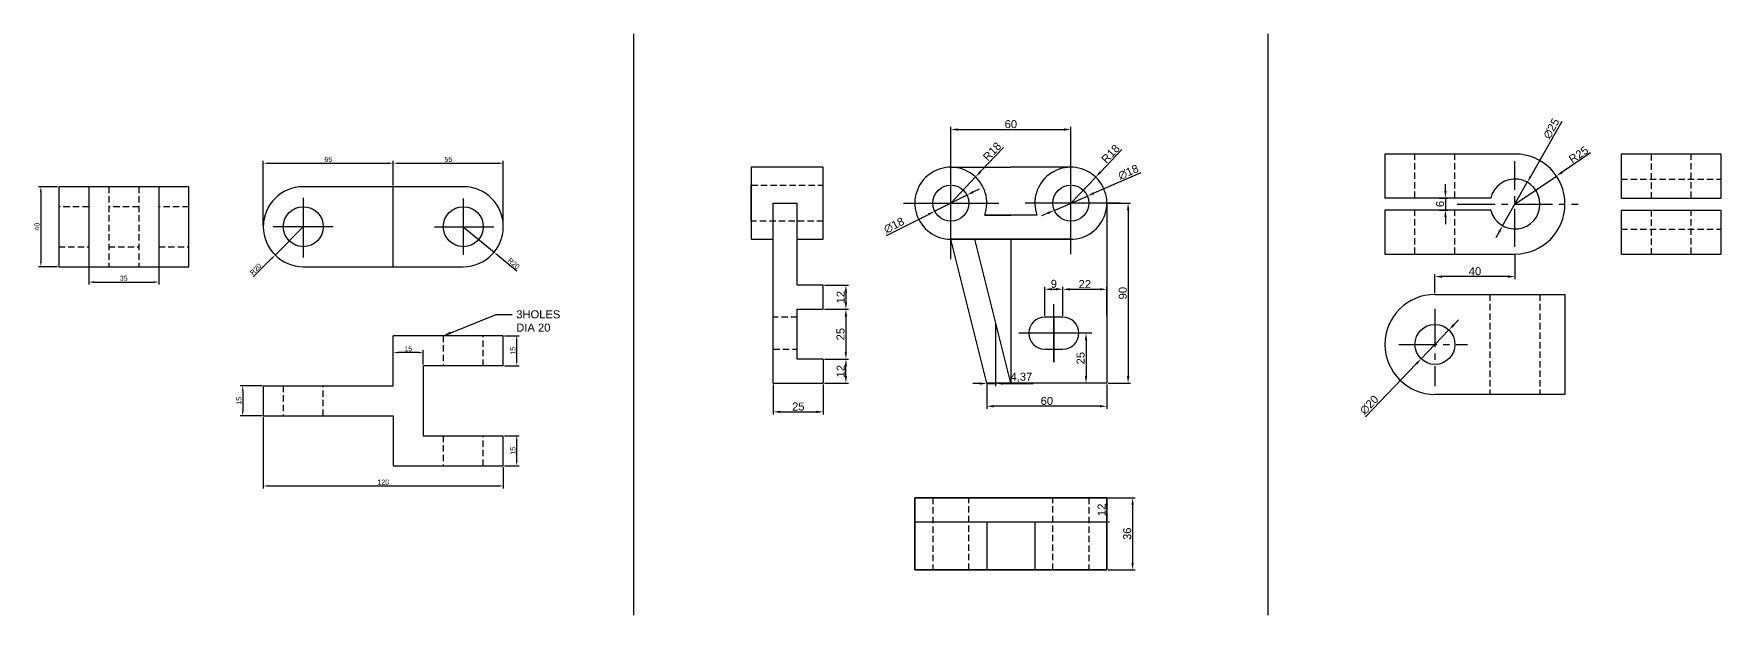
# Model space of a CAD drawing. Header units: millimetres. Extents: x 0 to 8460, y 0 to 1619.
# Drawn here: x 3372 to 4216, y 1328 to 1619 of the extents above; entities that cross this region are included whole.
import ezdxf
from ezdxf import colors
from ezdxf.entities.mleader import LeaderData, LeaderLine
from ezdxf.math import Vec2, Vec3

# ---------------------------------------------------------------- set-up
doc = ezdxf.new("R2010")
doc.units = ezdxf.units.MM
doc.linetypes.add('CENTER2', pattern=[28.575, 19.05, -3.175, 3.175, -3.175])
doc.linetypes.add('HIDDEN2', pattern=[4.7625, 3.175, -1.5875])
doc.styles.get("Standard").update_dxf_attribs({"font": 'arial.ttf'})
doc.dimstyles.new('Copy of ISO-25 1', dxfattribs={"dimtxt": 2.5, "dimasz": 2.5, "dimexe": 1.25, "dimexo": 0.625, "dimtad": 1, "dimtxsty": 'Standard', "dimcen": 2.5, "dimadec": 0, "dimazin": 0, "dimtfac": 1, "dimtmove": 0, "dimatfit": 3, "dimfxl": 1, "dimarcsym": 0})
doc.dimstyles.new('Copy of ISO-25 4', dxfattribs={"dimtxt": 4, "dimasz": 3.5, "dimexe": 1.25, "dimexo": 0.625, "dimtad": 1, "dimtxsty": 'Standard', "dimcen": 2.5, "dimadec": 0, "dimazin": 0, "dimtfac": 1, "dimtmove": 0, "dimatfit": 3, "dimfxl": 1, "dimarcsym": 0})

# ---------------------------------------------------------------- blocks, each defined once
blk = doc.blocks.new('*D43')
at = {"color": 0, "lineweight": -2, "transparency": 16777216}
for p, q in [((3486.61, 1427.42), (3486.61, 1391.71)), ((3606.61, 1402.42), (3606.61, 1391.71)), ((3489.11, 1392.96), (3604.11, 1392.96))]:
    blk.add_line(p, q, dxfattribs=at)
at = {"color": 0, "transparency": 16777216}
for points in [[(3489.11, 1393.37), (3489.11, 1392.54), (3486.61, 1392.96)], [(3604.11, 1393.37), (3604.11, 1392.54), (3606.61, 1392.96)]]:
    blk.add_solid(points, dxfattribs=at)
at = {"layer": 'Defpoints', "color": 0, "transparency": 16777216}
for p in [(3486.61, 1428.04), (3606.61, 1403.04), (3606.61, 1392.96)]:
    blk.add_point(p, dxfattribs=at)
at = {"color": 0, "transparency": 16777216, "insert": (3546.61, 1394.86), "char_height": 2.5, "attachment_point": 5}
blk.add_mtext('120', dxfattribs=at)
blk = doc.blocks.new('*D44')
at = {"color": 0, "lineweight": -2, "transparency": 16777216}
for p, q in [((3486.61, 1523.22), (3486.61, 1555.58)), ((3489.11, 1554.33), (3549.11, 1554.33)), ((3551.61, 1543.22), (3551.61, 1555.58))]:
    blk.add_line(p, q, dxfattribs=at)
at = {"color": 0, "transparency": 16777216}
for points in [[(3489.11, 1554.75), (3489.11, 1553.91), (3486.61, 1554.33)], [(3549.11, 1554.75), (3549.11, 1553.91), (3551.61, 1554.33)]]:
    blk.add_solid(points, dxfattribs=at)
at = {"layer": 'Defpoints', "color": 0, "transparency": 16777216}
for p in [(3551.61, 1554.33), (3551.61, 1542.59), (3486.61, 1522.59)]:
    blk.add_point(p, dxfattribs=at)
at = {"color": 0, "transparency": 16777216, "insert": (3519.11, 1556.23), "char_height": 2.5, "attachment_point": 5}
blk.add_mtext('65', dxfattribs=at)
blk = doc.blocks.new('*D45')
at = {"color": 0, "lineweight": -2, "transparency": 16777216}
for p, q in [((3551.61, 1543.22), (3551.61, 1555.58)), ((3554.11, 1554.33), (3604.11, 1554.33)), ((3606.61, 1523.22), (3606.61, 1555.58))]:
    blk.add_line(p, q, dxfattribs=at)
at = {"color": 0, "transparency": 16777216}
for points in [[(3554.11, 1554.75), (3554.11, 1553.91), (3551.61, 1554.33)], [(3604.11, 1554.75), (3604.11, 1553.91), (3606.61, 1554.33)]]:
    blk.add_solid(points, dxfattribs=at)
at = {"layer": 'Defpoints', "color": 0, "transparency": 16777216}
for p in [(3606.61, 1554.33), (3551.61, 1542.59), (3606.61, 1522.59)]:
    blk.add_point(p, dxfattribs=at)
at = {"color": 0, "transparency": 16777216, "insert": (3579.11, 1556.23), "char_height": 2.5, "attachment_point": 5}
blk.add_mtext('55', dxfattribs=at)
blk = doc.blocks.new('*D46')
at = {"color": 0, "lineweight": -2, "transparency": 16777216}
for p, q in [((3383.72, 1542.59), (3374.15, 1542.59)), ((3375.4, 1540.09), (3375.4, 1505.09)), ((3383.72, 1502.59), (3374.15, 1502.59))]:
    blk.add_line(p, q, dxfattribs=at)
at = {"color": 0, "transparency": 16777216}
for points in [[(3374.98, 1540.09), (3375.81, 1540.09), (3375.4, 1542.59)], [(3374.98, 1505.09), (3375.81, 1505.09), (3375.4, 1502.59)]]:
    blk.add_solid(points, dxfattribs=at)
at = {"layer": 'Defpoints', "color": 0, "transparency": 16777216}
for p in [(3384.34, 1542.59), (3375.4, 1502.59), (3384.34, 1502.59)]:
    blk.add_point(p, dxfattribs=at)
at = {"color": 0, "transparency": 16777216, "insert": (3373.5, 1522.59), "char_height": 2.5, "attachment_point": 5, "rotation": 90}
blk.add_mtext('40', dxfattribs=at)
blk = doc.blocks.new('*D47')
at = {"color": 0, "lineweight": -2, "transparency": 16777216}
for p, q in [((3506.61, 1522.59), (3492.5, 1508.42)), ((3481.58, 1497.44), (3490.74, 1506.65))]:
    blk.add_line(p, q, dxfattribs=at)
at = {"color": 0, "transparency": 16777216}
blk.add_solid([(3490.44, 1506.94), (3491.03, 1506.35), (3492.5, 1508.42)], dxfattribs=at)
at = {"layer": 'Defpoints', "color": 0, "transparency": 16777216}
for p in [(3506.61, 1522.59), (3492.5, 1508.42)]:
    blk.add_point(p, dxfattribs=at)
at = {"color": 0, "transparency": 16777216, "insert": (3482.78, 1501.34), "char_height": 2.5, "attachment_point": 5, "rotation": 45.14172}
blk.add_mtext('R20', dxfattribs=at)
blk = doc.blocks.new('*D48')
at = {"color": 0, "lineweight": -2, "transparency": 16777216}
for p, q in [((3586.61, 1522.59), (3602.01, 1509.83)), ((3613.4, 1500.39), (3603.93, 1508.23))]:
    blk.add_line(p, q, dxfattribs=at)
at = {"color": 0, "transparency": 16777216}
blk.add_solid([(3604.2, 1508.56), (3603.67, 1507.91), (3602.01, 1509.83)], dxfattribs=at)
at = {"layer": 'Defpoints', "color": 0, "transparency": 16777216}
for p in [(3586.61, 1522.59), (3602.01, 1509.83)]:
    blk.add_point(p, dxfattribs=at)
at = {"color": 0, "transparency": 16777216, "insert": (3611.83, 1504.15), "char_height": 2.5, "attachment_point": 5, "rotation": 320.3414}
blk.add_mtext('R20', dxfattribs=at)
blk = doc.blocks.new('*D49')
at = {"color": 0, "lineweight": -2, "transparency": 16777216}
for p, q in [((3485.99, 1443.04), (3475.07, 1443.04)), ((3476.32, 1440.54), (3476.32, 1430.54)), ((3485.99, 1428.04), (3475.07, 1428.04))]:
    blk.add_line(p, q, dxfattribs=at)
at = {"color": 0, "transparency": 16777216}
for points in [[(3475.91, 1440.54), (3476.74, 1440.54), (3476.32, 1443.04)], [(3475.91, 1430.54), (3476.74, 1430.54), (3476.32, 1428.04)]]:
    blk.add_solid(points, dxfattribs=at)
at = {"layer": 'Defpoints', "color": 0, "transparency": 16777216}
for p in [(3486.61, 1443.04), (3476.32, 1428.04), (3486.61, 1428.04)]:
    blk.add_point(p, dxfattribs=at)
at = {"color": 0, "transparency": 16777216, "insert": (3474.42, 1435.54), "char_height": 2.5, "attachment_point": 5, "rotation": 90}
blk.add_mtext('15', dxfattribs=at)
blk = doc.blocks.new('*D50')
at = {"color": 0, "lineweight": -2, "transparency": 16777216}
for p, q in [((3607.24, 1468.04), (3614.56, 1468.04)), ((3613.31, 1455.54), (3613.31, 1465.54)), ((3607.24, 1453.04), (3614.56, 1453.04))]:
    blk.add_line(p, q, dxfattribs=at)
at = {"color": 0, "transparency": 16777216}
for points in [[(3612.9, 1465.54), (3613.73, 1465.54), (3613.31, 1468.04)], [(3612.9, 1455.54), (3613.73, 1455.54), (3613.31, 1453.04)]]:
    blk.add_solid(points, dxfattribs=at)
at = {"layer": 'Defpoints', "color": 0, "transparency": 16777216}
for p in [(3606.61, 1468.04), (3613.31, 1468.04), (3606.61, 1453.04)]:
    blk.add_point(p, dxfattribs=at)
at = {"color": 0, "transparency": 16777216, "insert": (3611.41, 1460.54), "char_height": 2.5, "attachment_point": 5, "rotation": 90}
blk.add_mtext('15', dxfattribs=at)
blk = doc.blocks.new('*D51')
at = {"color": 0, "lineweight": -2, "transparency": 16777216}
for p, q in [((3607.24, 1418.04), (3614.56, 1418.04)), ((3613.31, 1405.54), (3613.31, 1415.54)), ((3607.24, 1403.04), (3614.56, 1403.04))]:
    blk.add_line(p, q, dxfattribs=at)
at = {"color": 0, "transparency": 16777216}
for points in [[(3612.9, 1415.54), (3613.73, 1415.54), (3613.31, 1418.04)], [(3612.9, 1405.54), (3613.73, 1405.54), (3613.31, 1403.04)]]:
    blk.add_solid(points, dxfattribs=at)
at = {"layer": 'Defpoints', "color": 0, "transparency": 16777216}
for p in [(3606.61, 1418.04), (3613.31, 1418.04), (3606.61, 1403.04)]:
    blk.add_point(p, dxfattribs=at)
at = {"color": 0, "transparency": 16777216, "insert": (3611.41, 1410.54), "char_height": 2.5, "attachment_point": 5, "rotation": 90}
blk.add_mtext('15', dxfattribs=at)
blk = doc.blocks.new('*D52')
at = {"color": 0, "lineweight": -2, "transparency": 16777216}
for p, q in [((3551.61, 1453.67), (3551.61, 1460.91)), ((3564.11, 1459.66), (3554.11, 1459.66)), ((3566.61, 1453.67), (3566.61, 1460.91))]:
    blk.add_line(p, q, dxfattribs=at)
at = {"color": 0, "transparency": 16777216}
for points in [[(3554.11, 1460.07), (3554.11, 1459.24), (3551.61, 1459.66)], [(3564.11, 1460.07), (3564.11, 1459.24), (3566.61, 1459.66)]]:
    blk.add_solid(points, dxfattribs=at)
at = {"layer": 'Defpoints', "color": 0, "transparency": 16777216}
for p in [(3551.61, 1459.66), (3551.61, 1453.04), (3566.61, 1453.04)]:
    blk.add_point(p, dxfattribs=at)
at = {"color": 0, "transparency": 16777216, "insert": (3559.11, 1461.56), "char_height": 2.5, "attachment_point": 5}
blk.add_mtext('15', dxfattribs=at)
blk = doc.blocks.new('*D53')
at = {"color": 0, "lineweight": -2, "transparency": 16777216}
for p, q in [((3399.34, 1501.97), (3399.34, 1493.64)), ((3434.34, 1501.97), (3434.34, 1493.64)), ((3401.84, 1494.89), (3431.84, 1494.89))]:
    blk.add_line(p, q, dxfattribs=at)
at = {"color": 0, "transparency": 16777216}
for points in [[(3401.84, 1495.31), (3401.84, 1494.47), (3399.34, 1494.89)], [(3431.84, 1495.31), (3431.84, 1494.47), (3434.34, 1494.89)]]:
    blk.add_solid(points, dxfattribs=at)
at = {"layer": 'Defpoints', "color": 0, "transparency": 16777216}
for p in [(3399.34, 1502.59), (3434.34, 1502.59), (3434.34, 1494.89)]:
    blk.add_point(p, dxfattribs=at)
at = {"color": 0, "transparency": 16777216, "insert": (3416.84, 1496.79), "char_height": 2.5, "attachment_point": 5}
blk.add_mtext('35', dxfattribs=at)
blk = doc.blocks.new('*D54')
at = {"color": 0, "lineweight": -2, "transparency": 16777216}
for p, q in [((3908.97, 1534.35), (3920.22, 1534.35)), ((3918.97, 1530.85), (3918.97, 1447.85)), ((3908.97, 1444.35), (3920.22, 1444.35))]:
    blk.add_line(p, q, dxfattribs=at)
at = {"color": 0, "transparency": 16777216}
for points in [[(3918.39, 1530.85), (3919.56, 1530.85), (3918.97, 1534.35)], [(3918.39, 1447.85), (3919.56, 1447.85), (3918.97, 1444.35)]]:
    blk.add_solid(points, dxfattribs=at)
at = {"layer": 'Defpoints', "color": 0, "transparency": 16777216}
for p in [(3908.34, 1534.35), (3908.34, 1444.35), (3918.97, 1444.35)]:
    blk.add_point(p, dxfattribs=at)
at = {"color": 0, "transparency": 16777216, "insert": (3916.31, 1489.35), "char_height": 4, "attachment_point": 5, "rotation": 90}
blk.add_mtext('90', dxfattribs=at)
blk = doc.blocks.new('*D55')
at = {"color": 0, "lineweight": -2, "transparency": 16777216}
for p, q in [((3848.34, 1443.72), (3848.34, 1431.55)), ((3908.34, 1443.72), (3908.34, 1431.55)), ((3904.84, 1432.8), (3851.84, 1432.8))]:
    blk.add_line(p, q, dxfattribs=at)
at = {"color": 0, "transparency": 16777216}
for points in [[(3851.84, 1433.38), (3851.84, 1432.21), (3848.34, 1432.8)], [(3904.84, 1433.38), (3904.84, 1432.21), (3908.34, 1432.8)]]:
    blk.add_solid(points, dxfattribs=at)
at = {"layer": 'Defpoints', "color": 0, "transparency": 16777216}
for p in [(3848.34, 1444.35), (3908.34, 1444.35), (3848.34, 1432.8)]:
    blk.add_point(p, dxfattribs=at)
at = {"color": 0, "transparency": 16777216, "insert": (3878.34, 1435.46), "char_height": 4, "attachment_point": 5}
blk.add_mtext('60', dxfattribs=at)
blk = doc.blocks.new('*D56')
at = {"color": 0, "lineweight": -2, "transparency": 16777216}
for p, q in [((3852.71, 1474.26), (3852.71, 1442.93)), ((3844.84, 1444.18), (3841.34, 1444.18)), ((3848.34, 1444.18), (3852.71, 1444.18)), ((3848.34, 1443.72), (3848.34, 1442.93)), ((3856.21, 1444.18), (3871.51, 1444.18))]:
    blk.add_line(p, q, dxfattribs=at)
at = {"color": 0, "transparency": 16777216}
for points in [[(3844.84, 1444.76), (3844.84, 1443.6), (3848.34, 1444.18)], [(3856.21, 1444.76), (3856.21, 1443.6), (3852.71, 1444.18)]]:
    blk.add_solid(points, dxfattribs=at)
at = {"layer": 'Defpoints', "color": 0, "transparency": 16777216}
for p in [(3852.71, 1474.89), (3848.34, 1444.35), (3852.71, 1444.18)]:
    blk.add_point(p, dxfattribs=at)
at = {"color": 0, "transparency": 16777216, "insert": (3865.61, 1447.21), "char_height": 4, "attachment_point": 5}
blk.add_mtext('4,37', dxfattribs=at)
blk = doc.blocks.new('*D57')
at = {"color": 0, "lineweight": -2, "transparency": 16777216}
for p, q in [((3900.23, 1469.35), (3896.68, 1469.35)), ((3897.93, 1465.85), (3897.93, 1447.85)), ((3900.23, 1444.35), (3896.68, 1444.35))]:
    blk.add_line(p, q, dxfattribs=at)
at = {"color": 0, "transparency": 16777216}
for points in [[(3897.35, 1465.85), (3898.51, 1465.85), (3897.93, 1469.35)], [(3897.35, 1447.85), (3898.51, 1447.85), (3897.93, 1444.35)]]:
    blk.add_solid(points, dxfattribs=at)
at = {"layer": 'Defpoints', "color": 0, "transparency": 16777216}
for p in [(3900.86, 1469.35), (3897.93, 1444.35), (3900.86, 1444.35)]:
    blk.add_point(p, dxfattribs=at)
at = {"color": 0, "transparency": 16777216, "insert": (3895.26, 1456.85), "char_height": 4, "attachment_point": 5, "rotation": 90}
blk.add_mtext('25', dxfattribs=at)
blk = doc.blocks.new('*D58')
at = {"color": 0, "lineweight": -2, "transparency": 16777216}
for p, q in [((3915.84, 1561.11), (3905.17, 1549.91)), ((3890.34, 1534.35), (3902.76, 1547.38))]:
    blk.add_line(p, q, dxfattribs=at)
at = {"color": 0, "transparency": 16777216}
blk.add_solid([(3904.75, 1550.32), (3905.59, 1549.51), (3902.76, 1547.38)], dxfattribs=at)
at = {"layer": 'Defpoints', "color": 0, "transparency": 16777216}
for p in [(3902.76, 1547.38), (3890.34, 1534.35)]:
    blk.add_point(p, dxfattribs=at)
at = {"color": 0, "transparency": 16777216, "insert": (3910.18, 1559.04), "char_height": 4, "attachment_point": 5, "rotation": 46.38992}
blk.add_mtext('R18', dxfattribs=at)
blk = doc.blocks.new('*D59')
at = {"color": 0, "lineweight": -2, "transparency": 16777216}
for p, q in [((3856.63, 1562.26), (3845.08, 1550)), ((3830.34, 1534.35), (3842.68, 1547.45))]:
    blk.add_line(p, q, dxfattribs=at)
at = {"color": 0, "transparency": 16777216}
blk.add_solid([(3844.66, 1550.4), (3845.51, 1549.6), (3842.68, 1547.45)], dxfattribs=at)
at = {"layer": 'Defpoints', "color": 0, "transparency": 16777216}
for p in [(3842.68, 1547.45), (3830.34, 1534.35)]:
    blk.add_point(p, dxfattribs=at)
at = {"color": 0, "transparency": 16777216, "insert": (3850.98, 1560.15), "char_height": 4, "attachment_point": 5, "rotation": 46.71595}
blk.add_mtext('R18', dxfattribs=at)
blk = doc.blocks.new('*D60')
at = {"color": 0, "lineweight": -2, "transparency": 16777216}
for p, q in [((3838.39, 1538.37), (3822.29, 1530.32)), ((3841.52, 1539.94), (3844.65, 1541.5)), ((3798.11, 1518.23), (3819.16, 1528.75))]:
    blk.add_line(p, q, dxfattribs=at)
at = {"color": 0, "transparency": 16777216}
for points in [[(3841.26, 1540.46), (3841.78, 1539.42), (3838.39, 1538.37)], [(3818.9, 1529.28), (3819.42, 1528.23), (3822.29, 1530.32)]]:
    blk.add_solid(points, dxfattribs=at)
at = {"layer": 'Defpoints', "color": 0, "transparency": 16777216}
for p in [(3838.39, 1538.37), (3822.29, 1530.32)]:
    blk.add_point(p, dxfattribs=at)
at = {"color": 0, "transparency": 16777216, "insert": (3801.94, 1523.25), "char_height": 4, "attachment_point": 5, "rotation": 26.57372}
blk.add_mtext('∅18', dxfattribs=at)
blk = doc.blocks.new('*D61')
at = {"color": 0, "lineweight": -2, "transparency": 16777216}
for p, q in [((3925.41, 1549.56), (3901.81, 1539.32)), ((3882.08, 1530.77), (3898.6, 1537.93)), ((3878.87, 1529.37), (3875.66, 1527.98))]:
    blk.add_line(p, q, dxfattribs=at)
at = {"color": 0, "transparency": 16777216}
for points in [[(3901.58, 1539.86), (3902.04, 1538.79), (3898.6, 1537.93)], [(3878.64, 1529.91), (3879.1, 1528.84), (3882.08, 1530.77)]]:
    blk.add_solid(points, dxfattribs=at)
at = {"layer": 'Defpoints', "color": 0, "transparency": 16777216}
for p in [(3898.6, 1537.93), (3882.08, 1530.77)]:
    blk.add_point(p, dxfattribs=at)
at = {"color": 0, "transparency": 16777216, "insert": (3919.1, 1549.85), "char_height": 4, "attachment_point": 5, "rotation": 23.44732}
blk.add_mtext('∅18', dxfattribs=at)
blk = doc.blocks.new('*D62')
at = {"color": 0, "lineweight": -2, "transparency": 16777216}
for p, q in [((3830.34, 1552.97), (3830.34, 1572.44)), ((3833.84, 1571.19), (3886.84, 1571.19)), ((3890.34, 1552.97), (3890.34, 1572.44))]:
    blk.add_line(p, q, dxfattribs=at)
at = {"color": 0, "transparency": 16777216}
for points in [[(3833.84, 1571.77), (3833.84, 1570.6), (3830.34, 1571.19)], [(3886.84, 1571.77), (3886.84, 1570.6), (3890.34, 1571.19)]]:
    blk.add_solid(points, dxfattribs=at)
at = {"layer": 'Defpoints', "color": 0, "transparency": 16777216}
for p in [(3890.34, 1571.19), (3830.34, 1552.35), (3890.34, 1552.35)]:
    blk.add_point(p, dxfattribs=at)
at = {"color": 0, "transparency": 16777216, "insert": (3860.34, 1573.85), "char_height": 4, "attachment_point": 5}
blk.add_mtext('60', dxfattribs=at)
blk = doc.blocks.new('*D63')
at = {"color": 0, "lineweight": -2, "transparency": 16777216}
for p, q in [((3908.97, 1387.04), (3922.46, 1387.04)), ((3921.21, 1383.54), (3921.21, 1354.54)), ((3908.97, 1351.04), (3922.46, 1351.04))]:
    blk.add_line(p, q, dxfattribs=at)
at = {"color": 0, "transparency": 16777216}
for points in [[(3920.62, 1383.54), (3921.79, 1383.54), (3921.21, 1387.04)], [(3920.62, 1354.54), (3921.79, 1354.54), (3921.21, 1351.04)]]:
    blk.add_solid(points, dxfattribs=at)
at = {"layer": 'Defpoints', "color": 0, "transparency": 16777216}
for p in [(3908.34, 1387.04), (3908.34, 1351.04), (3921.21, 1351.04)]:
    blk.add_point(p, dxfattribs=at)
at = {"color": 0, "transparency": 16777216, "insert": (3918.54, 1369.04), "char_height": 4, "attachment_point": 5, "rotation": 90}
blk.add_mtext('36', dxfattribs=at)
blk = doc.blocks.new('*D64')
at = {"color": 0, "lineweight": -2, "transparency": 16777216}
for p, q in [((3863.68, 1387.04), (3909.59, 1387.04)), ((3908.34, 1378.54), (3908.34, 1383.54)), ((3908.97, 1375.04), (3909.59, 1375.04))]:
    blk.add_line(p, q, dxfattribs=at)
at = {"color": 0, "transparency": 16777216}
for points in [[(3907.76, 1383.54), (3908.92, 1383.54), (3908.34, 1387.04)], [(3907.76, 1378.54), (3908.92, 1378.54), (3908.34, 1375.04)]]:
    blk.add_solid(points, dxfattribs=at)
at = {"layer": 'Defpoints', "color": 0, "transparency": 16777216}
for p in [(3863.06, 1387.04), (3908.34, 1387.04), (3908.34, 1375.04)]:
    blk.add_point(p, dxfattribs=at)
at = {"color": 0, "transparency": 16777216, "insert": (3905.71, 1381.04), "char_height": 4, "attachment_point": 5, "rotation": 90}
blk.add_mtext('12', dxfattribs=at)
blk = doc.blocks.new('*D65')
at = {"color": 0, "lineweight": -2, "transparency": 16777216}
for p, q in [((3877.34, 1477.97), (3877.34, 1492.57)), ((3880.84, 1491.32), (3882.84, 1491.32)), ((3886.34, 1477.97), (3886.34, 1492.57))]:
    blk.add_line(p, q, dxfattribs=at)
at = {"color": 0, "transparency": 16777216}
for points in [[(3880.84, 1491.91), (3880.84, 1490.74), (3877.34, 1491.32)], [(3882.84, 1491.91), (3882.84, 1490.74), (3886.34, 1491.32)]]:
    blk.add_solid(points, dxfattribs=at)
at = {"layer": 'Defpoints', "color": 0, "transparency": 16777216}
for p in [(3886.34, 1491.32), (3877.34, 1477.35), (3886.34, 1477.35)]:
    blk.add_point(p, dxfattribs=at)
at = {"color": 0, "transparency": 16777216, "insert": (3881.84, 1493.99), "char_height": 4, "attachment_point": 5}
blk.add_mtext('9', dxfattribs=at)
blk = doc.blocks.new('*D66')
at = {"color": 0, "lineweight": -2, "transparency": 16777216}
for p, q in [((3886.34, 1477.97), (3886.34, 1492.52)), ((3889.84, 1491.27), (3904.84, 1491.27)), ((3908.34, 1477.97), (3908.34, 1492.52))]:
    blk.add_line(p, q, dxfattribs=at)
at = {"color": 0, "transparency": 16777216}
for points in [[(3889.84, 1491.86), (3889.84, 1490.69), (3886.34, 1491.27)], [(3904.84, 1491.86), (3904.84, 1490.69), (3908.34, 1491.27)]]:
    blk.add_solid(points, dxfattribs=at)
at = {"layer": 'Defpoints', "color": 0, "transparency": 16777216}
for p in [(3908.34, 1491.27), (3886.34, 1477.35), (3908.34, 1477.35)]:
    blk.add_point(p, dxfattribs=at)
at = {"color": 0, "transparency": 16777216, "insert": (3897.34, 1493.91), "char_height": 4, "attachment_point": 5}
blk.add_mtext('22', dxfattribs=at)
blk = doc.blocks.new('*D67')
at = {"color": 0, "lineweight": -2, "transparency": 16777216}
for p, q in [((3767.22, 1456.35), (3779.13, 1456.35)), ((3777.88, 1447.85), (3777.88, 1452.85)), ((3767.22, 1444.35), (3779.13, 1444.35))]:
    blk.add_line(p, q, dxfattribs=at)
at = {"color": 0, "transparency": 16777216}
for points in [[(3777.29, 1452.85), (3778.46, 1452.85), (3777.88, 1456.35)], [(3777.29, 1447.85), (3778.46, 1447.85), (3777.88, 1444.35)]]:
    blk.add_solid(points, dxfattribs=at)
at = {"layer": 'Defpoints', "color": 0, "transparency": 16777216}
for p in [(3766.6, 1456.35), (3777.88, 1456.35), (3766.6, 1444.35)]:
    blk.add_point(p, dxfattribs=at)
at = {"color": 0, "transparency": 16777216, "insert": (3775.24, 1450.35), "char_height": 4, "attachment_point": 5, "rotation": 90}
blk.add_mtext('12', dxfattribs=at)
blk = doc.blocks.new('*D68')
at = {"color": 0, "lineweight": -2, "transparency": 16777216}
for p, q in [((3767.22, 1481.35), (3779.13, 1481.35)), ((3777.88, 1477.85), (3777.88, 1459.85)), ((3767.22, 1456.35), (3779.13, 1456.35))]:
    blk.add_line(p, q, dxfattribs=at)
at = {"color": 0, "transparency": 16777216}
for points in [[(3777.29, 1477.85), (3778.46, 1477.85), (3777.88, 1481.35)], [(3777.29, 1459.85), (3778.46, 1459.85), (3777.88, 1456.35)]]:
    blk.add_solid(points, dxfattribs=at)
at = {"layer": 'Defpoints', "color": 0, "transparency": 16777216}
for p in [(3766.6, 1481.35), (3766.6, 1456.35), (3777.88, 1456.35)]:
    blk.add_point(p, dxfattribs=at)
at = {"color": 0, "transparency": 16777216, "insert": (3775.21, 1468.85), "char_height": 4, "attachment_point": 5, "rotation": 90}
blk.add_mtext('25', dxfattribs=at)
blk = doc.blocks.new('*D69')
at = {"color": 0, "lineweight": -2, "transparency": 16777216}
for p, q in [((3767.22, 1493.35), (3779.13, 1493.35)), ((3777.88, 1489.85), (3777.88, 1484.85)), ((3767.22, 1481.35), (3779.13, 1481.35))]:
    blk.add_line(p, q, dxfattribs=at)
at = {"color": 0, "transparency": 16777216}
for points in [[(3777.29, 1489.85), (3778.46, 1489.85), (3777.88, 1493.35)], [(3777.29, 1484.85), (3778.46, 1484.85), (3777.88, 1481.35)]]:
    blk.add_solid(points, dxfattribs=at)
at = {"layer": 'Defpoints', "color": 0, "transparency": 16777216}
for p in [(3766.6, 1493.35), (3766.6, 1481.35), (3777.88, 1481.35)]:
    blk.add_point(p, dxfattribs=at)
at = {"color": 0, "transparency": 16777216, "insert": (3775.24, 1487.35), "char_height": 4, "attachment_point": 5, "rotation": 90}
blk.add_mtext('12', dxfattribs=at)
blk = doc.blocks.new('*D70')
at = {"color": 0, "lineweight": -2, "transparency": 16777216}
for p, q in [((3741.6, 1443.72), (3741.6, 1428.73)), ((3766.6, 1443.72), (3766.6, 1428.73)), ((3745.1, 1429.98), (3763.1, 1429.98))]:
    blk.add_line(p, q, dxfattribs=at)
at = {"color": 0, "transparency": 16777216}
for points in [[(3745.1, 1430.56), (3745.1, 1429.4), (3741.6, 1429.98)], [(3763.1, 1430.56), (3763.1, 1429.4), (3766.6, 1429.98)]]:
    blk.add_solid(points, dxfattribs=at)
at = {"layer": 'Defpoints', "color": 0, "transparency": 16777216}
for p in [(3741.6, 1444.35), (3766.6, 1444.35), (3766.6, 1429.98)]:
    blk.add_point(p, dxfattribs=at)
at = {"color": 0, "transparency": 16777216, "insert": (3754.1, 1432.65), "char_height": 4, "attachment_point": 5}
blk.add_mtext('25', dxfattribs=at)
blk = doc.blocks.new('*D71')
at = {"color": 0, "lineweight": -2, "transparency": 16777216}
for p, q in [((4112.39, 1508.31), (4112.39, 1496.38)), ((4072.39, 1489.35), (4072.39, 1498.88)), ((4108.89, 1497.63), (4075.89, 1497.63))]:
    blk.add_line(p, q, dxfattribs=at)
at = {"color": 0, "transparency": 16777216}
for points in [[(4075.89, 1498.21), (4075.89, 1497.05), (4072.39, 1497.63)], [(4108.89, 1498.21), (4108.89, 1497.05), (4112.39, 1497.63)]]:
    blk.add_solid(points, dxfattribs=at)
at = {"layer": 'Defpoints', "color": 0, "transparency": 16777216}
for p in [(4112.39, 1508.93), (4072.39, 1497.63), (4072.39, 1488.73)]:
    blk.add_point(p, dxfattribs=at)
at = {"color": 0, "transparency": 16777216, "insert": (4092.39, 1500.3), "char_height": 4, "attachment_point": 5}
blk.add_mtext('40', dxfattribs=at)
blk = doc.blocks.new('*D72')
at = {"color": 0, "lineweight": -2, "transparency": 16777216}
for p, q in [((4079.31, 1470.94), (4065.46, 1456.51)), ((4081.74, 1473.46), (4084.16, 1475.99)), ((4037.57, 1427.46), (4063.04, 1453.99))]:
    blk.add_line(p, q, dxfattribs=at)
at = {"color": 0, "transparency": 16777216}
for points in [[(4081.32, 1473.87), (4082.16, 1473.06), (4079.31, 1470.94)], [(4062.62, 1454.39), (4063.46, 1453.58), (4065.46, 1456.51)]]:
    blk.add_solid(points, dxfattribs=at)
at = {"layer": 'Defpoints', "color": 0, "transparency": 16777216}
for p in [(4079.31, 1470.94), (4065.46, 1456.51)]:
    blk.add_point(p, dxfattribs=at)
at = {"color": 0, "transparency": 16777216, "insert": (4039.49, 1433.47), "char_height": 4, "attachment_point": 5, "rotation": 46.16394}
blk.add_mtext('∅20', dxfattribs=at)
blk = doc.blocks.new('*D73')
at = {"color": 0, "lineweight": -2, "transparency": 16777216}
for p, q in [((4150.17, 1559.45), (4136.01, 1549.88)), ((4112.39, 1533.93), (4133.11, 1547.92))]:
    blk.add_line(p, q, dxfattribs=at)
at = {"color": 0, "transparency": 16777216}
blk.add_solid([(4135.68, 1550.37), (4136.33, 1549.4), (4133.11, 1547.92)], dxfattribs=at)
at = {"layer": 'Defpoints', "color": 0, "transparency": 16777216}
for p in [(4133.11, 1547.92), (4112.39, 1533.93)]:
    blk.add_point(p, dxfattribs=at)
at = {"color": 0, "transparency": 16777216, "insert": (4144.18, 1558.62), "char_height": 4, "attachment_point": 5, "rotation": 34.03593}
blk.add_mtext('R25', dxfattribs=at)
blk = doc.blocks.new('*D74')
at = {"color": 0, "lineweight": -2, "transparency": 16777216}
for p, q in [((4135.79, 1575.19), (4120.28, 1547.85)), ((4106.22, 1523.06), (4118.56, 1544.8)), ((4104.49, 1520.01), (4102.77, 1516.97))]:
    blk.add_line(p, q, dxfattribs=at)
at = {"color": 0, "transparency": 16777216}
for points in [[(4119.78, 1548.13), (4120.79, 1547.56), (4118.56, 1544.8)], [(4103.99, 1520.3), (4105, 1519.73), (4106.22, 1523.06)]]:
    blk.add_solid(points, dxfattribs=at)
at = {"layer": 'Defpoints', "color": 0, "transparency": 16777216}
for p in [(4118.56, 1544.8), (4106.22, 1523.06)]:
    blk.add_point(p, dxfattribs=at)
at = {"color": 0, "transparency": 16777216, "insert": (4130.57, 1571.62), "char_height": 4, "attachment_point": 5, "rotation": 60.43448}
blk.add_mtext('∅25', dxfattribs=at)
blk = doc.blocks.new('*D75')
at = {"color": 0, "lineweight": -2, "transparency": 16777216}
for p, q in [((4077.63, 1540.43), (4077.63, 1543.93)), ((4074.45, 1536.93), (4078.88, 1536.93)), ((4077.63, 1536.93), (4077.63, 1530.93)), ((4074.45, 1530.93), (4078.88, 1530.93)), ((4077.63, 1527.43), (4077.63, 1523.93))]:
    blk.add_line(p, q, dxfattribs=at)
at = {"color": 0, "transparency": 16777216}
for points in [[(4077.04, 1540.43), (4078.21, 1540.43), (4077.63, 1536.93)], [(4077.04, 1527.43), (4078.21, 1527.43), (4077.63, 1530.93)]]:
    blk.add_solid(points, dxfattribs=at)
at = {"layer": 'Defpoints', "color": 0, "transparency": 16777216}
for p in [(4073.82, 1536.93), (4073.82, 1530.93), (4077.63, 1530.93)]:
    blk.add_point(p, dxfattribs=at)
at = {"color": 0, "transparency": 16777216, "insert": (4074.96, 1533.93), "char_height": 4, "attachment_point": 5, "rotation": 90}
blk.add_mtext('6', dxfattribs=at)

msp = doc.modelspace()

# ---------------------------------------------------------------- linework, layer by layer
for p, q in [((3671.77, 1619.069), (3671.77, 1328.3)), ((3988.771, 1619.069), (3988.771, 1328.3)), ((3890.341, 1508.828), (3890.341, 1563.186)), ((3766.597, 1552.346), (3730.597, 1552.346)), ((3730.597, 1552.346), (3730.597, 1534.346)), ((3766.597, 1516.346), (3766.597, 1552.346)), ((3830.341, 1506.341), (3830.341, 1560.344)), ((3830.341, 1552.346), (3860.341, 1552.346)), ((3890.341, 1552.346), (3860.341, 1552.346)), ((4112.389, 1558.93), (4047.389, 1558.93)), ((4047.389, 1558.93), (4047.389, 1536.93)), ((4165.507, 1558.93), (4165.507, 1536.93)), ((4215.507, 1558.93), (4165.507, 1558.93)), ((4215.507, 1536.93), (4215.507, 1558.93)), ((3449.341, 1542.594), (3384.341, 1542.594)), ((3384.341, 1542.594), (3384.341, 1502.594)), ((3399.341, 1542.594), (3399.341, 1502.594)), ((3434.341, 1542.594), (3434.341, 1502.594)), ((3449.341, 1502.594), (3449.341, 1542.594)), ((3586.61, 1542.594), (3506.61, 1542.594)), ((3506.61, 1537.07), (3506.61, 1507.113)), ((3551.61, 1502.594), (3551.61, 1542.594)), ((3586.61, 1536.736), (3586.61, 1508.452)), ((3730.597, 1525.346), (3730.597, 1543.346)), ((4100.254, 1536.93), (4047.389, 1536.93)), ((4165.507, 1536.93), (4215.507, 1536.93)), ((3384.341, 1532.594), (3384.341, 1512.594)), ((3730.597, 1534.346), (3730.597, 1516.346)), ((3741.597, 1444.346), (3741.597, 1534.346)), ((3741.597, 1534.346), (3753.597, 1534.346)), ((3753.597, 1493.346), (3753.597, 1534.346)), ((3806.628, 1534.346), (3854.268, 1534.346)), ((3873.37, 1528.346), (3847.311, 1528.346)), ((3847.311, 1528.346), (3860.341, 1528.346)), ((3872.341, 1534.346), (3867.506, 1534.346)), ((3915.223, 1534.346), (3872.341, 1534.346)), ((3908.341, 1534.346), (3908.341, 1444.346)), ((4100.254, 1530.93), (4047.389, 1530.93)), ((4047.389, 1530.93), (4047.389, 1508.93)), ((4165.507, 1530.93), (4215.507, 1530.93)), ((4165.507, 1530.93), (4165.507, 1508.93)), ((4215.507, 1508.93), (4215.507, 1530.93)), ((3521.612, 1522.594), (3491.467, 1522.594)), ((3572.188, 1522.594), (3601.831, 1522.594)), ((3730.597, 1516.346), (3741.597, 1516.346)), ((3753.597, 1516.346), (3766.597, 1516.346)), ((3830.341, 1516.346), (3890.341, 1516.346)), ((3890.341, 1516.346), (3830.341, 1516.346)), ((3848.341, 1444.346), (3830.341, 1516.346)), ((3860.341, 1444.346), (3842.341, 1516.346)), ((3860.341, 1516.346), (3860.341, 1444.346)), ((3384.341, 1502.594), (3449.341, 1502.594)), ((3506.61, 1502.594), (3586.61, 1502.594)), ((4047.389, 1508.93), (4112.389, 1508.93)), ((4165.507, 1508.93), (4215.507, 1508.93)), ((4180.507, 1508.93), (4200.507, 1508.93)), ((3766.597, 1493.346), (3753.597, 1493.346)), ((3766.597, 1481.346), (3766.597, 1493.346)), ((4072.389, 1488.726), (4137.389, 1488.726)), ((4137.389, 1488.726), (4137.389, 1438.726)), ((3753.597, 1456.346), (3753.597, 1481.346)), ((3753.597, 1481.346), (3766.597, 1481.346)), ((3753.597, 1461.346), (3753.597, 1477.346)), ((3886.341, 1477.346), (3877.341, 1477.346)), ((3881.841, 1454.869), (3881.841, 1483.88)), ((3881.841, 1477.346), (3881.841, 1454.869)), ((3606.61, 1468.045), (3551.61, 1468.045)), ((3551.61, 1443.045), (3551.61, 1468.045)), ((3606.61, 1453.045), (3606.61, 1468.045)), ((3900.856, 1469.346), (3864.398, 1469.346)), ((3877.341, 1461.346), (3886.341, 1461.346)), ((3606.61, 1453.045), (3566.61, 1453.045)), ((3566.61, 1453.045), (3566.61, 1418.045)), ((3766.597, 1456.346), (3753.597, 1456.346)), ((3766.597, 1456.346), (3766.597, 1444.346)), ((3486.61, 1443.045), (3486.61, 1428.045)), ((3486.61, 1443.045), (3551.61, 1443.045)), ((3741.597, 1444.346), (3766.597, 1444.346)), ((3908.341, 1444.346), (3848.341, 1444.346)), ((4137.389, 1438.726), (4072.389, 1438.726)), ((3486.61, 1428.045), (3551.61, 1428.045)), ((3551.61, 1428.045), (3551.61, 1403.045)), ((3566.61, 1418.045), (3606.61, 1418.045)), ((3606.61, 1403.045), (3606.61, 1418.045)), ((3551.61, 1403.045), (3606.61, 1403.045)), ((3908.341, 1387.038), (3812.341, 1387.038)), ((3812.341, 1387.038), (3812.341, 1351.038)), ((3812.341, 1387.038), (3908.341, 1387.038)), ((3812.341, 1351.038), (3812.341, 1387.038)), ((3812.341, 1387.038), (3821.341, 1387.038)), ((3908.341, 1387.038), (3899.341, 1387.038)), ((3908.341, 1351.038), (3908.341, 1387.038)), ((3908.341, 1387.038), (3908.341, 1351.038)), ((3812.341, 1375.038), (3908.341, 1375.038)), ((3848.341, 1375.038), (3848.341, 1351.038)), ((3872.341, 1375.038), (3872.341, 1351.038)), ((3812.341, 1351.038), (3908.341, 1351.038)), ((3908.341, 1351.038), (3812.341, 1351.038)), ((3821.341, 1351.038), (3839.341, 1351.038)), ((3899.341, 1351.038), (3881.341, 1351.038))]:
    msp.add_line(p, q)
at = {"linetype": 'HIDDEN2'}
for p, q in [((4062.389, 1536.93), (4062.389, 1558.93)), ((4082.389, 1536.93), (4082.389, 1558.93)), ((4180.507, 1558.93), (4180.507, 1536.93)), ((4200.507, 1536.93), (4200.507, 1558.93)), ((4165.507, 1546.43), (4215.507, 1546.43)), ((3409.341, 1542.594), (3409.341, 1502.594)), ((3424.341, 1542.594), (3424.341, 1502.594)), ((3730.597, 1543.346), (3766.597, 1543.346)), ((3399.341, 1532.594), (3384.341, 1532.594)), ((3424.341, 1532.594), (3409.341, 1532.594)), ((3449.341, 1532.594), (3434.341, 1532.594)), ((4062.389, 1508.93), (4062.389, 1530.93)), ((4082.389, 1508.93), (4082.389, 1530.93)), ((4180.507, 1530.93), (4180.507, 1508.93)), ((4200.507, 1508.93), (4200.507, 1530.93)), ((3766.597, 1525.346), (3730.597, 1525.346)), ((4165.507, 1521.43), (4215.507, 1521.43)), ((3384.341, 1512.594), (3399.341, 1512.594)), ((3409.341, 1512.594), (3424.341, 1512.594)), ((3434.341, 1512.594), (3449.341, 1512.594)), ((4099.889, 1488.726), (4099.889, 1438.726)), ((4124.889, 1488.726), (4124.889, 1438.726)), ((3753.597, 1477.346), (3741.597, 1477.346)), ((3576.61, 1468.045), (3576.61, 1453.045)), ((3596.61, 1453.045), (3596.61, 1468.045)), ((3741.597, 1461.346), (3753.597, 1461.346)), ((3496.61, 1443.045), (3496.61, 1428.045)), ((3516.61, 1428.045), (3516.61, 1443.045)), ((3576.61, 1418.045), (3576.61, 1403.045)), ((3596.61, 1403.045), (3596.61, 1418.045)), ((3821.341, 1387.038), (3821.341, 1351.038)), ((3839.341, 1351.038), (3839.341, 1387.038)), ((3881.341, 1351.038), (3881.341, 1387.038)), ((3899.341, 1387.038), (3899.341, 1351.038))]:
    msp.add_line(p, q, dxfattribs=at)
at = {"linetype": 'CENTER2'}
for p, q in [((4112.389, 1512.504), (4112.389, 1555.356)), ((4083.474, 1533.93), (4144.002, 1533.93)), ((4072.389, 1481.479), (4072.389, 1442.878)), ((4054.328, 1463.726), (4088.662, 1463.726))]:
    msp.add_line(p, q, dxfattribs=at)
for centre, radius in [((3830.341, 1534.346), 9), ((3890.341, 1534.346), 9), ((3506.61, 1522.594), 10), ((3586.61, 1522.594), 10), ((4072.389, 1463.726), 10)]:
    msp.add_circle(centre, radius)
for centre, radius, start, end in [((3830.341, 1534.346), 18, 340.528779, 270), ((3890.341, 1534.346), 18, 270, 199.471221), ((4112.389, 1533.93), 25, 270, 90), ((4112.389, 1533.93), 12.5, 193.88654, 166.11346), ((3506.61, 1522.594), 20, 90, 270), ((3586.61, 1522.594), 20, 270, 90), ((4072.389, 1463.726), 25, 90, 270), ((3877.341, 1469.346), 8, 90, 270), ((3886.341, 1469.346), 8, 270, 90)]:
    msp.add_arc(centre, radius, start, end)

# ---------------------------------------------------------------- dimensions: what is measured, and where the dimension line sits
for p1, p2, picture, middle in [((4106.221, 1523.058), (4118.556, 1544.803), '*D74', (4132.989, 1570.245)), ((3882.084, 1530.765), (3898.597, 1537.928), '*D61', (3920.21, 1547.301)), ((3838.39, 1538.373), (3822.291, 1530.32), '*D60', (3803.185, 1520.764)), ((4079.315, 1470.939), (4065.463, 1456.513), '*D72', (4041.49, 1431.545))]:
    dim = msp.add_diameter_dim_2p(p1=p1, p2=p2, dimstyle='Copy of ISO-25 4')
    dim.commit()
    dim.dimension.update_dxf_attribs({"geometry": picture, "text_midpoint": middle, "dimtype": 163})
for base, p1, p2, dimstyle, picture, middle in [((3890.341, 1571.186), (3830.341, 1552.346), (3890.341, 1552.346), 'Copy of ISO-25 4', '*D62', (3860.341, 1573.853)), ((3551.61, 1554.329), (3486.61, 1522.594), (3551.61, 1542.594), 'Copy of ISO-25 1', '*D44', (3519.11, 1556.23)), ((3606.61, 1554.329), (3551.61, 1542.594), (3606.61, 1522.594), 'Copy of ISO-25 1', '*D45', (3579.11, 1556.225)), ((3434.341, 1494.89), (3399.341, 1502.594), (3434.341, 1502.594), 'Copy of ISO-25 1', '*D53', (3416.841, 1496.792)), ((4072.389, 1497.63), (4112.389, 1508.93), (4072.389, 1488.726), 'Copy of ISO-25 4', '*D71', (4092.389, 1500.297)), ((3886.341, 1491.325), (3877.341, 1477.346), (3886.341, 1477.346), 'Copy of ISO-25 4', '*D65', (3881.841, 1493.992)), ((3908.341, 1491.272), (3886.341, 1477.346), (3908.341, 1477.346), 'Copy of ISO-25 4', '*D66', (3897.341, 1493.905)), ((3852.7059, 1444.1816), (3848.3406, 1444.3464), (3852.7059, 1474.8853), 'Copy of ISO-25 4', '*D56', (3865.6065, 1447.2105)), ((3551.61, 1459.657), (3566.61, 1453.045), (3551.61, 1453.045), 'Copy of ISO-25 1', '*D52', (3559.11, 1461.559)), ((3766.597, 1429.981), (3741.597, 1444.346), (3766.597, 1444.346), 'Copy of ISO-25 4', '*D70', (3754.097, 1432.649)), ((3848.341, 1432.797), (3908.341, 1444.346), (3848.341, 1444.346), 'Copy of ISO-25 4', '*D55', (3878.341, 1435.465)), ((3606.61, 1392.957), (3486.61, 1428.045), (3606.61, 1403.045), 'Copy of ISO-25 1', '*D43', (3546.61, 1394.858))]:
    dim = msp.add_linear_dim(base=base, p1=p1, p2=p2, dimstyle=dimstyle)
    dim.commit()
    dim.dimension.update_dxf_attribs({"geometry": picture, "text_midpoint": middle})
for center, mpoint, dimstyle, picture, middle in [((3830.341, 1534.346), (3842.682, 1547.45), 'Copy of ISO-25 4', '*D59', (3852.921, 1558.321)), ((3890.341, 1534.346), (3902.756, 1547.379), 'Copy of ISO-25 4', '*D58', (3912.109, 1557.197)), ((4112.389, 1533.93), (4133.106, 1547.923), 'Copy of ISO-25 4', '*D73', (4145.676, 1556.414)), ((3506.61, 1522.594), (3492.503, 1508.417), 'Copy of ISO-25 1', '*D47', (3484.127, 1500)), ((3586.61, 1522.594), (3602.007, 1509.83), 'Copy of ISO-25 1', '*D48', (3610.62, 1502.69))]:
    dim = msp.add_radius_dim(center=center, mpoint=mpoint, dimstyle=dimstyle)
    dim.commit()
    dim.dimension.update_dxf_attribs({"geometry": picture, "text_midpoint": middle, "dimtype": 164})
for base, p1, p2, dimstyle, picture, middle in [((4077.628, 1530.93), (4073.821, 1536.93), (4073.821, 1530.93), 'Copy of ISO-25 4', '*D75', (4074.961, 1533.93)), ((3375.397, 1502.594), (3384.341, 1542.594), (3384.341, 1502.594), 'Copy of ISO-25 1', '*D46', (3373.496, 1522.594)), ((3918.973, 1444.346), (3908.341, 1534.346), (3908.341, 1444.346), 'Copy of ISO-25 4', '*D54', (3916.305, 1489.346)), ((3777.876, 1481.346), (3766.597, 1493.346), (3766.597, 1481.346), 'Copy of ISO-25 4', '*D69', (3775.243, 1487.346)), ((3777.876, 1456.346), (3766.597, 1481.346), (3766.597, 1456.346), 'Copy of ISO-25 4', '*D68', (3775.209, 1468.846)), ((3613.312, 1468.045), (3606.61, 1453.045), (3606.61, 1468.045), 'Copy of ISO-25 1', '*D50', (3611.41, 1460.545)), ((3897.931, 1444.346), (3900.856, 1469.346), (3900.856, 1444.346), 'Copy of ISO-25 4', '*D57', (3895.263, 1456.846)), ((3777.876, 1456.346), (3766.597, 1444.346), (3766.597, 1456.346), 'Copy of ISO-25 4', '*D67', (3775.243, 1450.346)), ((3476.323, 1428.045), (3486.61, 1443.045), (3486.61, 1428.045), 'Copy of ISO-25 1', '*D49', (3474.421, 1435.545)), ((3613.312, 1418.045), (3606.61, 1403.045), (3606.61, 1418.045), 'Copy of ISO-25 1', '*D51', (3611.41, 1410.545)), ((3908.341, 1387.038), (3908.341, 1375.038), (3863.058, 1387.038), 'Copy of ISO-25 4', '*D64', (3905.707, 1381.038)), ((3921.208, 1351.038), (3908.341, 1387.038), (3908.341, 1351.038), 'Copy of ISO-25 4', '*D63', (3918.539, 1369.038))]:
    dim = msp.add_linear_dim(base=base, p1=p1, p2=p2, angle=90, dimstyle=dimstyle)
    dim.commit()
    dim.dimension.update_dxf_attribs({"geometry": picture, "text_midpoint": middle})

# ---------------------------------------------------------------- leaders
ml = msp.add_multileader_mtext('Standard')
ml.set_content('3HOLES\\PDIA 20', color=256)
ml.set_leader_properties()
ml.build(insert=Vec2(0, 0))
ctx = ml.context
ctx.base_point, ctx.plane_origin = Vec3(3611.085, 1478.753), Vec3(3576.61, 1461.54)
notes = []
notes.append((ctx, [(0, (1, 1, 0), (3603.085, 1478.753), (1, 0), 8, [(0, [(3576.61, 1468.045)], 0, [])])]))
ctx.mtext.insert, ctx.mtext.flow_direction = Vec3(3613.085, 1480.787), 5
for ctx, leaders in notes:
    for number, flags, end, landing, length, lines in leaders:
        leader = LeaderData()
        leader.index, (leader.has_last_leader_line, leader.has_dogleg_vector, leader.attachment_direction) = number, flags
        leader.last_leader_point, leader.dogleg_vector, leader.dogleg_length = Vec3(end), Vec3(landing), length
        for number, points, colour, breaks in lines:
            line = LeaderLine()
            line.index, line.vertices, line.color, line.breaks = number, Vec3.list(points), colors.encode_raw_color(colour), breaks
            leader.lines.append(line)
        ctx.leaders.append(leader)

doc.saveas('drawing.dxf')
